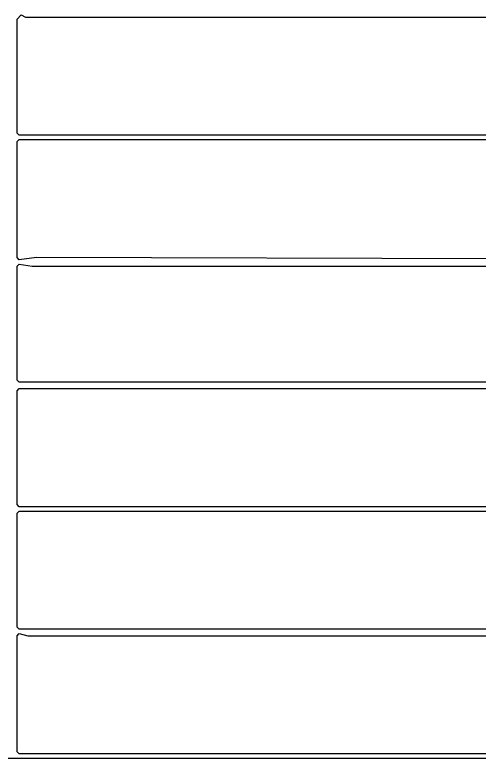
# Model space of a CAD drawing. Extents: x 17 to 323, y -435 to -5.
# Drawn here: x 210.7 to 232.3, y -262.3 to -227.7 of the extents above; entities that cross this region are included whole.
import ezdxf

# ---------------------------------------------------------------- set-up
doc = ezdxf.new("R2010")
doc.units = 0

msp = doc.modelspace()

# ---------------------------------------------------------------- linework, layer by layer
at = {"layer": 'CONTOURS'}
for p, q in [((210.8, -227.9), (211, -227.7)), ((210.8, -233.2), (210.8, -227.9)), ((211, -227.7), (211.2, -227.8)), ((211.2, -227.8), (253.3, -227.8)), ((210.9, -233.3), (210.8, -233.2)), ((210.8, -233.6), (210.9, -233.5)), ((253.6, -233.3), (210.9, -233.3)), ((210.9, -233.5), (253.6, -233.5)), ((210.8, -239), (210.8, -233.6)), ((210.9, -239.1), (210.8, -239)), ((211.7, -239), (210.9, -239.1)), ((246.1, -239.1), (211.7, -239)), ((210.8, -239.4), (210.9, -239.3)), ((210.8, -244.7), (210.8, -239.4)), ((210.9, -239.3), (211.5, -239.4)), ((211.5, -239.4), (253, -239.4)), ((210.9, -244.8), (210.8, -244.7)), ((253.6, -244.8), (210.9, -244.8)), ((210.8, -245.2), (210.9, -245.1)), ((210.8, -250.5), (210.8, -245.2)), ((210.9, -245.1), (253.6, -245.1)), ((210.9, -250.6), (210.8, -250.5)), ((210.8, -250.9), (210.9, -250.8)), ((253.5, -250.6), (210.9, -250.6)), ((210.9, -250.8), (253.6, -250.8)), ((210.8, -256.2), (210.8, -250.9)), ((210.9, -256.3), (210.8, -256.2)), ((253.6, -256.3), (210.9, -256.3)), ((210.8, -256.6), (210.9, -256.5)), ((210.8, -262), (210.8, -256.6)), ((210.9, -256.5), (211.3, -256.6)), ((211.3, -256.6), (253.2, -256.6)), ((210.9, -262.1), (210.8, -262)), ((253.5, -262.1), (210.9, -262.1)), ((187.5, -262.3), (253.9, -262.3))]:
    msp.add_line(p, q, dxfattribs=at)

doc.saveas('drawing.dxf')
